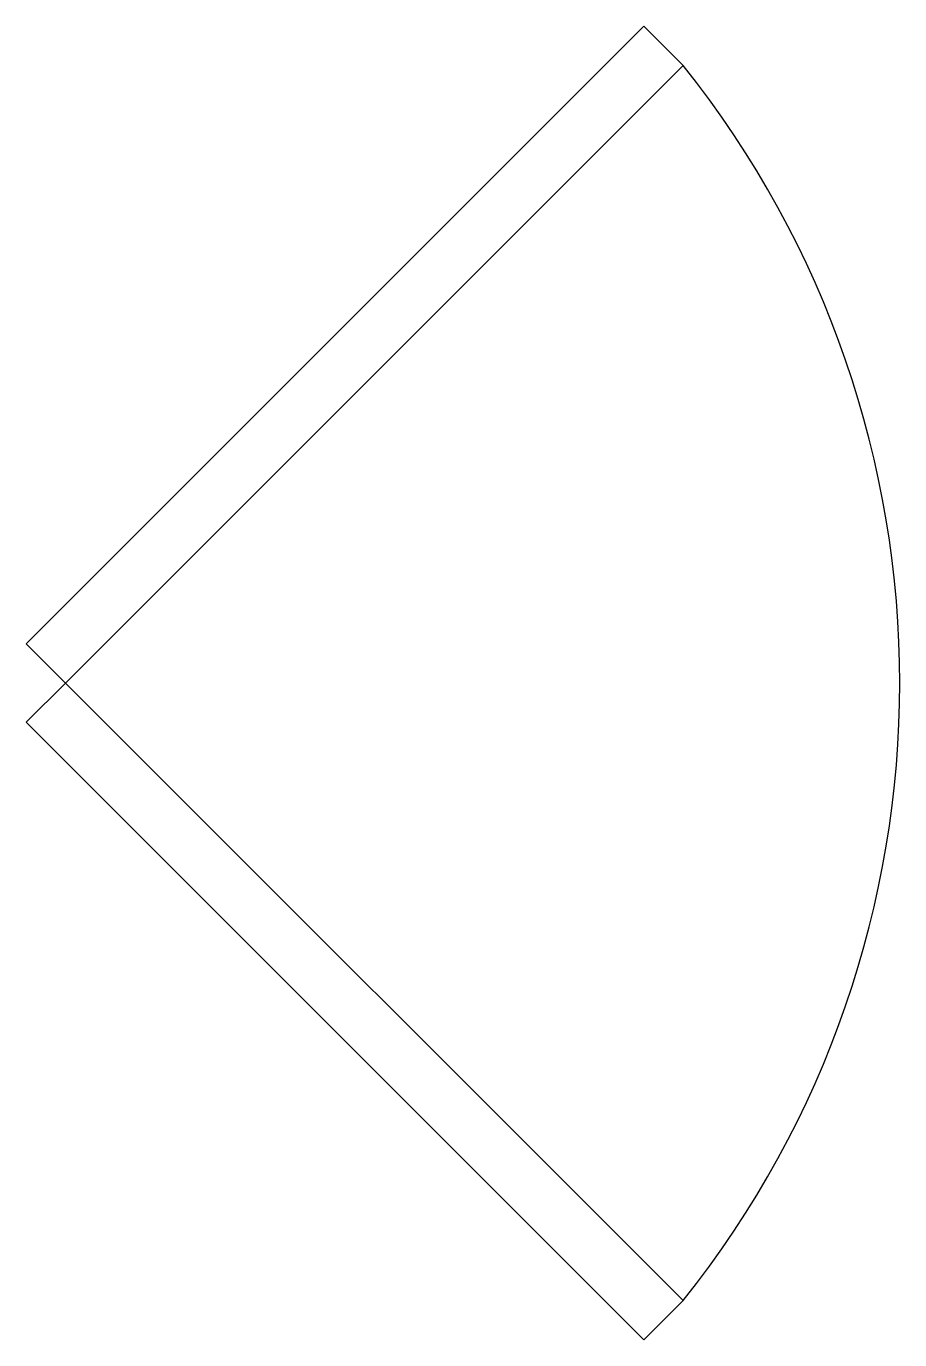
# Model space of a CAD drawing. Header units: millimetres. Extents: x 1.083 to 1.633, y 11.772 to 12.599.
import ezdxf

# ---------------------------------------------------------------- set-up
doc = ezdxf.new("R2010")
doc.units = ezdxf.units.MM
doc.header["$LTSCALE"] = 10
doc.linetypes.add('HIDDEN2', pattern=[0.1875, 0.125, -0.0625])
doc.layers.add('PORTAS', color=2, linetype='Continuous')

msp = doc.modelspace()

# ---------------------------------------------------------------- linework, layer by layer
at = {"layer": 'PORTAS'}
msp.add_lwpolyline([(1.08283, 12.21013), (1.10758, 12.18538), (1.49649, 12.57429), (1.47174, 12.59904)], close=True, dxfattribs=at)
at = {"layer": 'PORTAS', "color": 1, "linetype": 'HIDDEN2'}
msp.add_lwpolyline([(1.08283, 12.16063), (1.10758, 12.18538), (1.49649, 11.79647), (1.47174, 11.77173)], close=True, dxfattribs=at)
at = {"layer": 'PORTAS', "color": 1}
msp.add_arc((1.00999, 12.18538), 0.62284, 321.36099, 38.63901, dxfattribs=at)

doc.saveas('drawing.dxf')
